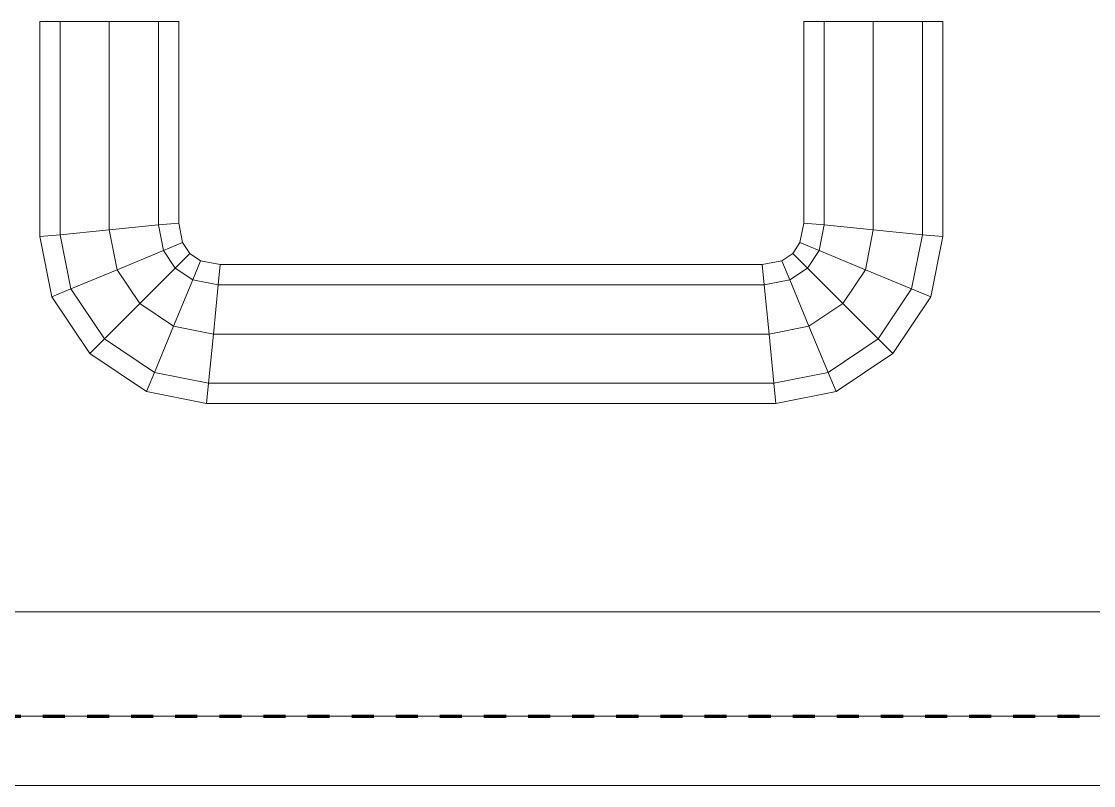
# Model space of a CAD drawing. Header units: millimetres. Extents: x -5300 to 98858, y -5196 to 93886.
# Drawn here: x 40449.4 to 40603.7, y 43005 to 43115 of the extents above; entities that cross this region are included whole.
import ezdxf

# ---------------------------------------------------------------- set-up
doc = ezdxf.new("R2010")
doc.units = ezdxf.units.MM
doc.linetypes.add('Штрих', pattern=[6.35, 3.175, -3.175])
doc.linetypes.add('Штрих_2_', pattern=[6.35, 3.175, -3.175])
for name, color, linetype, lineweight, true_color in [('_Разделитель помещений_', 4, 'Штрих', 70, 0x00ffff), ('Двери', 7, 'Continuous', 18, 0x7f7f7f), ('Стены', 7, 'Continuous', 18, 0x7f7f7f)]:
    doc.layers.add(name, color=color, linetype=linetype, lineweight=lineweight, true_color=true_color)

# ---------------------------------------------------------------- blocks, each defined once
blk = doc.blocks.new('СТВ_Перегородка_Кирпич 242319 - СТВ_Перегородка_Кирпич-249678-Подвал')
at = {"layer": 'Стены', "color": 254, "true_color": 0xd4d4d4}
for p, q in [((35750, 43030), (44750, 43030)), ((44750, 43030), (35750, 43030)), ((38620, 43030), (44750, 43030)), ((44750, 43030), (38620, 43030)), ((39250, 43030), (44750, 43030)), ((44735, 43030), (39265, 43030)), ((39910, 43030), (41610, 43030)), ((41610, 43030), (39910, 43030)), ((41610, 43030), (39910, 43030)), ((39910, 43030), (41610, 43030)), ((39910, 43030), (41610, 43030)), ((41610, 43030), (39910, 43030)), ((39910, 43030), (41610, 43030)), ((41610, 43030), (39910, 43030)), ((38620, 43015), (44750, 43015)), ((44750, 43015), (38620, 43015)), ((39265, 43015), (44735, 43015)), ((39910, 43015), (41610, 43015)), ((41610, 43015), (39910, 43015)), ((41610, 43015), (39910, 43015)), ((39910, 43015), (41610, 43015))]:
    blk.add_line(p, q, dxfattribs=at)
blk = doc.blocks.new('СТВ_Перегородка_Кирпич 242319 - СТВ_Перегородка_Кирпич 242319-249682-Подвал')
blk.add_blockref('СТВ_Перегородка_Кирпич 242319 - СТВ_Перегородка_Кирпич-249678-Подвал', (0, 0))
blk = doc.blocks.new('Д-29 242555 - Д-29-249701-Подвал')
at = {"layer": 'Двери', "color": 254, "true_color": 0xd4d4d4}
for p, q in [((40452, 43084.02), (40452, 43115)), ((40452, 43115), (40454.93, 43115)), ((40454.93, 43115), (40452, 43115)), ((40452, 43115), (40452, 43084.02)), ((40452, 43115), (40454.93, 43115)), ((40454.93, 43115), (40452, 43115)), ((40454.93, 43115), (40454.93, 43084.3)), ((40454.93, 43084.3), (40454.93, 43115)), ((40454.93, 43115), (40462, 43115)), ((40462, 43115), (40454.93, 43115)), ((40454.93, 43084.3), (40454.93, 43115)), ((40454.93, 43115), (40462, 43115)), ((40462, 43115), (40454.93, 43115)), ((40454.93, 43115), (40454.93, 43084.3)), ((40462, 43115), (40469.07, 43115)), ((40469.07, 43115), (40462, 43115)), ((40462, 43115), (40462, 43085)), ((40462, 43085), (40462, 43115)), ((40469.07, 43115), (40462, 43115)), ((40462, 43115), (40462, 43085)), ((40462, 43085), (40462, 43115)), ((40462, 43115), (40469.07, 43115)), ((40469.07, 43115), (40472, 43115)), ((40472, 43115), (40469.07, 43115)), ((40469.07, 43085.7), (40469.07, 43115)), ((40472, 43115), (40469.07, 43115)), ((40469.07, 43115), (40469.07, 43085.7)), ((40469.07, 43085.7), (40469.07, 43115)), ((40469.07, 43115), (40472, 43115)), ((40469.07, 43115), (40469.07, 43085.7)), ((40472, 43085.98), (40472, 43115)), ((40472, 43115), (40472, 43085.98)), ((40562, 43085.98), (40562, 43115)), ((40562, 43115), (40564.93, 43115)), ((40562, 43115), (40562, 43085.98)), ((40564.93, 43115), (40562, 43115)), ((40564.93, 43085.7), (40564.93, 43115)), ((40564.93, 43115), (40572, 43115)), ((40564.93, 43115), (40564.93, 43085.7)), ((40572, 43115), (40564.93, 43115)), ((40564.93, 43115), (40564.93, 43085.7)), ((40564.93, 43085.7), (40564.93, 43115)), ((40572, 43085), (40572, 43115)), ((40572, 43115), (40579.07, 43115)), ((40572, 43115), (40572, 43085)), ((40579.07, 43115), (40572, 43115)), ((40572, 43115), (40572, 43085)), ((40572, 43085), (40572, 43115)), ((40579.07, 43084.3), (40579.07, 43115)), ((40579.07, 43115), (40582, 43115)), ((40579.07, 43115), (40579.07, 43084.3)), ((40582, 43115), (40579.07, 43115)), ((40579.07, 43115), (40579.07, 43084.3)), ((40579.07, 43084.3), (40579.07, 43115)), ((40582, 43115), (40582, 43084.02)), ((40582, 43084.02), (40582, 43115)), ((40462, 43085), (40469.07, 43085.7)), ((40469.07, 43085.7), (40462, 43085)), ((40462, 43085), (40469.07, 43085.7)), ((40469.07, 43085.7), (40462, 43085)), ((40469.07, 43085.7), (40472, 43085.98)), ((40472, 43085.98), (40469.07, 43085.7)), ((40469.07, 43085.7), (40472, 43085.98)), ((40472, 43085.98), (40469.07, 43085.7)), ((40469.07, 43085.7), (40469.8, 43082.02)), ((40469.8, 43082.02), (40469.07, 43085.7)), ((40469.8, 43082.02), (40469.07, 43085.7)), ((40469.07, 43085.7), (40469.8, 43082.02)), ((40472, 43085.98), (40472.56, 43083.16)), ((40472.56, 43083.16), (40472, 43085.98)), ((40561.44, 43083.16), (40562, 43085.98)), ((40562, 43085.98), (40561.44, 43083.16)), ((40564.93, 43085.7), (40562, 43085.98)), ((40562, 43085.98), (40564.93, 43085.7)), ((40562, 43085.98), (40564.93, 43085.7)), ((40564.93, 43085.7), (40562, 43085.98)), ((40564.2, 43082.02), (40564.93, 43085.7)), ((40564.93, 43085.7), (40564.2, 43082.02)), ((40564.93, 43085.7), (40564.2, 43082.02)), ((40564.2, 43082.02), (40564.93, 43085.7)), ((40572, 43085), (40564.93, 43085.7)), ((40564.93, 43085.7), (40572, 43085)), ((40564.93, 43085.7), (40572, 43085)), ((40572, 43085), (40564.93, 43085.7)), ((40452, 43084.02), (40454.93, 43084.3)), ((40454.93, 43084.3), (40452, 43084.02)), ((40454.93, 43084.3), (40452, 43084.02)), ((40452, 43084.02), (40454.93, 43084.3)), ((40453.72, 43075.36), (40452, 43084.02)), ((40452, 43084.02), (40453.72, 43075.36)), ((40454.93, 43084.3), (40462, 43085)), ((40462, 43085), (40454.93, 43084.3)), ((40462, 43085), (40454.93, 43084.3)), ((40454.93, 43084.3), (40462, 43085)), ((40454.93, 43084.3), (40456.48, 43076.5)), ((40456.48, 43076.5), (40454.93, 43084.3)), ((40456.48, 43076.5), (40454.93, 43084.3)), ((40454.93, 43084.3), (40456.48, 43076.5)), ((40462, 43085), (40463.14, 43079.26)), ((40463.14, 43079.26), (40462, 43085)), ((40463.14, 43079.26), (40462, 43085)), ((40462, 43085), (40463.14, 43079.26)), ((40570.86, 43079.26), (40572, 43085)), ((40572, 43085), (40570.86, 43079.26)), ((40572, 43085), (40570.86, 43079.26)), ((40570.86, 43079.26), (40572, 43085)), ((40579.07, 43084.3), (40572, 43085)), ((40572, 43085), (40579.07, 43084.3)), ((40572, 43085), (40579.07, 43084.3)), ((40579.07, 43084.3), (40572, 43085)), ((40577.52, 43076.5), (40579.07, 43084.3)), ((40579.07, 43084.3), (40577.52, 43076.5)), ((40579.07, 43084.3), (40577.52, 43076.5)), ((40577.52, 43076.5), (40579.07, 43084.3)), ((40582, 43084.02), (40579.07, 43084.3)), ((40579.07, 43084.3), (40582, 43084.02)), ((40579.07, 43084.3), (40582, 43084.02)), ((40582, 43084.02), (40579.07, 43084.3)), ((40582, 43084.02), (40580.28, 43075.36)), ((40580.28, 43075.36), (40582, 43084.02)), ((40469.8, 43082.02), (40472.56, 43083.16)), ((40472.56, 43083.16), (40469.8, 43082.02)), ((40472.56, 43083.16), (40469.8, 43082.02)), ((40469.8, 43082.02), (40472.56, 43083.16)), ((40472.56, 43083.16), (40473.6, 43081.6)), ((40473.6, 43081.6), (40472.56, 43083.16)), ((40560.4, 43081.6), (40561.44, 43083.16)), ((40561.44, 43083.16), (40560.4, 43081.6)), ((40564.2, 43082.02), (40561.44, 43083.16)), ((40561.44, 43083.16), (40564.2, 43082.02)), ((40561.44, 43083.16), (40564.2, 43082.02)), ((40564.2, 43082.02), (40561.44, 43083.16)), ((40463.14, 43079.26), (40469.8, 43082.02)), ((40469.8, 43082.02), (40463.14, 43079.26)), ((40469.8, 43082.02), (40463.14, 43079.26)), ((40463.14, 43079.26), (40469.8, 43082.02)), ((40469.8, 43082.02), (40471.49, 43079.49)), ((40471.49, 43079.49), (40469.8, 43082.02)), ((40471.49, 43079.49), (40469.8, 43082.02)), ((40469.8, 43082.02), (40471.49, 43079.49)), ((40471.49, 43079.49), (40473.6, 43081.6)), ((40473.6, 43081.6), (40471.49, 43079.49)), ((40473.6, 43081.6), (40471.49, 43079.49)), ((40471.49, 43079.49), (40473.6, 43081.6)), ((40473.6, 43081.6), (40475.16, 43080.56)), ((40475.16, 43080.56), (40473.6, 43081.6)), ((40558.84, 43080.56), (40560.4, 43081.6)), ((40560.4, 43081.6), (40558.84, 43080.56)), ((40562.51, 43079.49), (40560.4, 43081.6)), ((40560.4, 43081.6), (40562.51, 43079.49)), ((40560.4, 43081.6), (40562.51, 43079.49)), ((40562.51, 43079.49), (40560.4, 43081.6)), ((40562.51, 43079.49), (40564.2, 43082.02)), ((40564.2, 43082.02), (40562.51, 43079.49)), ((40564.2, 43082.02), (40562.51, 43079.49)), ((40562.51, 43079.49), (40564.2, 43082.02)), ((40570.86, 43079.26), (40564.2, 43082.02)), ((40564.2, 43082.02), (40570.86, 43079.26)), ((40564.2, 43082.02), (40570.86, 43079.26)), ((40570.86, 43079.26), (40564.2, 43082.02)), ((40456.48, 43076.5), (40463.14, 43079.26)), ((40463.14, 43079.26), (40456.48, 43076.5)), ((40463.14, 43079.26), (40456.48, 43076.5)), ((40456.48, 43076.5), (40463.14, 43079.26)), ((40463.14, 43079.26), (40466.39, 43074.39)), ((40466.39, 43074.39), (40463.14, 43079.26)), ((40466.39, 43074.39), (40463.14, 43079.26)), ((40463.14, 43079.26), (40466.39, 43074.39)), ((40466.39, 43074.39), (40471.49, 43079.49)), ((40471.49, 43079.49), (40466.39, 43074.39)), ((40471.49, 43079.49), (40466.39, 43074.39)), ((40466.39, 43074.39), (40471.49, 43079.49)), ((40471.49, 43079.49), (40474.02, 43077.8)), ((40474.02, 43077.8), (40471.49, 43079.49)), ((40474.02, 43077.8), (40471.49, 43079.49)), ((40471.49, 43079.49), (40474.02, 43077.8)), ((40474.02, 43077.8), (40475.16, 43080.56)), ((40475.16, 43080.56), (40474.02, 43077.8)), ((40475.16, 43080.56), (40474.02, 43077.8)), ((40474.02, 43077.8), (40475.16, 43080.56)), ((40475.16, 43080.56), (40477.98, 43080)), ((40477.98, 43080), (40475.16, 43080.56)), ((40477.7, 43077.07), (40477.98, 43080)), ((40477.98, 43080), (40477.7, 43077.07)), ((40477.98, 43080), (40477.7, 43077.07)), ((40477.7, 43077.07), (40477.98, 43080)), ((40477.98, 43080), (40556.02, 43080)), ((40556.02, 43080), (40477.98, 43080)), ((40556.02, 43080), (40558.84, 43080.56)), ((40558.84, 43080.56), (40556.02, 43080)), ((40556.3, 43077.07), (40556.02, 43080)), ((40556.02, 43080), (40556.3, 43077.07)), ((40556.02, 43080), (40556.3, 43077.07)), ((40556.3, 43077.07), (40556.02, 43080)), ((40559.98, 43077.8), (40558.84, 43080.56)), ((40558.84, 43080.56), (40559.98, 43077.8)), ((40558.84, 43080.56), (40559.98, 43077.8)), ((40559.98, 43077.8), (40558.84, 43080.56)), ((40559.98, 43077.8), (40562.51, 43079.49)), ((40562.51, 43079.49), (40559.98, 43077.8)), ((40562.51, 43079.49), (40559.98, 43077.8)), ((40559.98, 43077.8), (40562.51, 43079.49)), ((40567.61, 43074.39), (40562.51, 43079.49)), ((40562.51, 43079.49), (40567.61, 43074.39)), ((40562.51, 43079.49), (40567.61, 43074.39)), ((40567.61, 43074.39), (40562.51, 43079.49)), ((40567.61, 43074.39), (40570.86, 43079.26)), ((40570.86, 43079.26), (40567.61, 43074.39)), ((40570.86, 43079.26), (40567.61, 43074.39)), ((40567.61, 43074.39), (40570.86, 43079.26)), ((40577.52, 43076.5), (40570.86, 43079.26)), ((40570.86, 43079.26), (40577.52, 43076.5)), ((40570.86, 43079.26), (40577.52, 43076.5)), ((40577.52, 43076.5), (40570.86, 43079.26)), ((40471.26, 43071.14), (40474.02, 43077.8)), ((40474.02, 43077.8), (40471.26, 43071.14)), ((40474.02, 43077.8), (40471.26, 43071.14)), ((40471.26, 43071.14), (40474.02, 43077.8)), ((40474.02, 43077.8), (40477.7, 43077.07)), ((40477.7, 43077.07), (40474.02, 43077.8)), ((40477.7, 43077.07), (40474.02, 43077.8)), ((40474.02, 43077.8), (40477.7, 43077.07)), ((40556.3, 43077.07), (40559.98, 43077.8)), ((40559.98, 43077.8), (40556.3, 43077.07)), ((40559.98, 43077.8), (40556.3, 43077.07)), ((40556.3, 43077.07), (40559.98, 43077.8)), ((40562.74, 43071.14), (40559.98, 43077.8)), ((40559.98, 43077.8), (40562.74, 43071.14)), ((40559.98, 43077.8), (40562.74, 43071.14)), ((40562.74, 43071.14), (40559.98, 43077.8)), ((40453.72, 43075.36), (40456.48, 43076.5)), ((40456.48, 43076.5), (40453.72, 43075.36)), ((40456.48, 43076.5), (40453.72, 43075.36)), ((40453.72, 43075.36), (40456.48, 43076.5)), ((40456.48, 43076.5), (40461.3, 43069.3)), ((40461.3, 43069.3), (40456.48, 43076.5)), ((40461.3, 43069.3), (40456.48, 43076.5)), ((40456.48, 43076.5), (40461.3, 43069.3)), ((40477, 43070), (40477.7, 43077.07)), ((40477.7, 43077.07), (40477, 43070)), ((40477.7, 43077.07), (40477, 43070)), ((40477, 43070), (40477.7, 43077.07)), ((40477.7, 43077.07), (40556.3, 43077.07)), ((40556.3, 43077.07), (40477.7, 43077.07)), ((40556.3, 43077.07), (40477.7, 43077.07)), ((40477.7, 43077.07), (40556.3, 43077.07)), ((40557, 43070), (40556.3, 43077.07)), ((40556.3, 43077.07), (40557, 43070)), ((40556.3, 43077.07), (40557, 43070)), ((40557, 43070), (40556.3, 43077.07)), ((40572.7, 43069.3), (40577.52, 43076.5)), ((40577.52, 43076.5), (40572.7, 43069.3)), ((40577.52, 43076.5), (40572.7, 43069.3)), ((40572.7, 43069.3), (40577.52, 43076.5)), ((40580.28, 43075.36), (40577.52, 43076.5)), ((40577.52, 43076.5), (40580.28, 43075.36)), ((40577.52, 43076.5), (40580.28, 43075.36)), ((40580.28, 43075.36), (40577.52, 43076.5)), ((40459.18, 43067.18), (40453.72, 43075.36)), ((40453.72, 43075.36), (40459.18, 43067.18)), ((40580.28, 43075.36), (40574.82, 43067.18)), ((40574.82, 43067.18), (40580.28, 43075.36)), ((40461.3, 43069.3), (40466.39, 43074.39)), ((40466.39, 43074.39), (40461.3, 43069.3)), ((40466.39, 43074.39), (40461.3, 43069.3)), ((40461.3, 43069.3), (40466.39, 43074.39)), ((40466.39, 43074.39), (40471.26, 43071.14)), ((40471.26, 43071.14), (40466.39, 43074.39)), ((40471.26, 43071.14), (40466.39, 43074.39)), ((40466.39, 43074.39), (40471.26, 43071.14)), ((40562.74, 43071.14), (40567.61, 43074.39)), ((40567.61, 43074.39), (40562.74, 43071.14)), ((40567.61, 43074.39), (40562.74, 43071.14)), ((40562.74, 43071.14), (40567.61, 43074.39)), ((40572.7, 43069.3), (40567.61, 43074.39)), ((40567.61, 43074.39), (40572.7, 43069.3)), ((40567.61, 43074.39), (40572.7, 43069.3)), ((40572.7, 43069.3), (40567.61, 43074.39)), ((40468.5, 43064.48), (40471.26, 43071.14)), ((40471.26, 43071.14), (40468.5, 43064.48)), ((40471.26, 43071.14), (40468.5, 43064.48)), ((40468.5, 43064.48), (40471.26, 43071.14)), ((40471.26, 43071.14), (40477, 43070)), ((40477, 43070), (40471.26, 43071.14)), ((40477, 43070), (40471.26, 43071.14)), ((40471.26, 43071.14), (40477, 43070)), ((40476.3, 43062.93), (40477, 43070)), ((40477, 43070), (40476.3, 43062.93)), ((40477, 43070), (40476.3, 43062.93)), ((40476.3, 43062.93), (40477, 43070)), ((40477, 43070), (40557, 43070)), ((40557, 43070), (40477, 43070)), ((40557, 43070), (40477, 43070)), ((40477, 43070), (40557, 43070)), ((40557, 43070), (40562.74, 43071.14)), ((40562.74, 43071.14), (40557, 43070)), ((40562.74, 43071.14), (40557, 43070)), ((40557, 43070), (40562.74, 43071.14)), ((40557.7, 43062.93), (40557, 43070)), ((40557, 43070), (40557.7, 43062.93)), ((40557, 43070), (40557.7, 43062.93)), ((40557.7, 43062.93), (40557, 43070)), ((40565.5, 43064.48), (40562.74, 43071.14)), ((40562.74, 43071.14), (40565.5, 43064.48)), ((40562.74, 43071.14), (40565.5, 43064.48)), ((40565.5, 43064.48), (40562.74, 43071.14)), ((40459.18, 43067.18), (40461.3, 43069.3)), ((40461.3, 43069.3), (40459.18, 43067.18)), ((40461.3, 43069.3), (40459.18, 43067.18)), ((40459.18, 43067.18), (40461.3, 43069.3)), ((40461.3, 43069.3), (40468.5, 43064.48)), ((40468.5, 43064.48), (40461.3, 43069.3)), ((40468.5, 43064.48), (40461.3, 43069.3)), ((40461.3, 43069.3), (40468.5, 43064.48)), ((40565.5, 43064.48), (40572.7, 43069.3)), ((40572.7, 43069.3), (40565.5, 43064.48)), ((40572.7, 43069.3), (40565.5, 43064.48)), ((40565.5, 43064.48), (40572.7, 43069.3)), ((40574.82, 43067.18), (40572.7, 43069.3)), ((40572.7, 43069.3), (40574.82, 43067.18)), ((40572.7, 43069.3), (40574.82, 43067.18)), ((40574.82, 43067.18), (40572.7, 43069.3)), ((40467.36, 43061.72), (40459.18, 43067.18)), ((40459.18, 43067.18), (40467.36, 43061.72)), ((40574.82, 43067.18), (40566.64, 43061.72)), ((40566.64, 43061.72), (40574.82, 43067.18)), ((40467.36, 43061.72), (40468.5, 43064.48)), ((40468.5, 43064.48), (40467.36, 43061.72)), ((40468.5, 43064.48), (40467.36, 43061.72)), ((40467.36, 43061.72), (40468.5, 43064.48)), ((40468.5, 43064.48), (40476.3, 43062.93)), ((40476.3, 43062.93), (40468.5, 43064.48)), ((40476.3, 43062.93), (40468.5, 43064.48)), ((40468.5, 43064.48), (40476.3, 43062.93)), ((40557.7, 43062.93), (40565.5, 43064.48)), ((40565.5, 43064.48), (40557.7, 43062.93)), ((40565.5, 43064.48), (40557.7, 43062.93)), ((40557.7, 43062.93), (40565.5, 43064.48)), ((40566.64, 43061.72), (40565.5, 43064.48)), ((40565.5, 43064.48), (40566.64, 43061.72)), ((40565.5, 43064.48), (40566.64, 43061.72)), ((40566.64, 43061.72), (40565.5, 43064.48)), ((40476.02, 43060), (40476.3, 43062.93)), ((40476.3, 43062.93), (40476.02, 43060)), ((40476.3, 43062.93), (40476.02, 43060)), ((40476.02, 43060), (40476.3, 43062.93)), ((40476.3, 43062.93), (40557.7, 43062.93)), ((40557.7, 43062.93), (40476.3, 43062.93)), ((40557.7, 43062.93), (40476.3, 43062.93)), ((40476.3, 43062.93), (40557.7, 43062.93)), ((40557.98, 43060), (40557.7, 43062.93)), ((40557.7, 43062.93), (40557.98, 43060)), ((40557.7, 43062.93), (40557.98, 43060)), ((40557.98, 43060), (40557.7, 43062.93)), ((40476.02, 43060), (40467.36, 43061.72)), ((40467.36, 43061.72), (40476.02, 43060)), ((40566.64, 43061.72), (40557.98, 43060)), ((40557.98, 43060), (40566.64, 43061.72)), ((40557.98, 43060), (40476.02, 43060)), ((40476.02, 43060), (40557.98, 43060)), ((41610, 43015), (39910, 43015)), ((39910, 43015), (41610, 43015)), ((39910, 43015), (41610, 43015)), ((41610, 43015), (39910, 43015)), ((41510, 43015), (40010, 43015)), ((40010, 43015), (41510, 43015)), ((41510, 43015), (40010, 43015)), ((40010, 43015), (41510, 43015)), ((39910, 43005), (41610, 43005)), ((41610, 43005), (39910, 43005)), ((41510, 43005), (40010, 43005)), ((40010, 43005), (41510, 43005))]:
    blk.add_line(p, q, dxfattribs=at)
blk = doc.blocks.new('Д-29 242555 - Д-29 242555-249705-Подвал')
blk.add_blockref('Д-29 242555 - Д-29-249701-Подвал', (0, 0))

msp = doc.modelspace()

# ---------------------------------------------------------------- linework, layer by layer
at = {"layer": '_Разделитель помещений_', "color": 131, "linetype": 'Штрих_2_', "true_color": 0xaaffff}
msp.add_line((39265, 43015), (44735, 43015), dxfattribs=at)

# ---------------------------------------------------------------- block references
at = {"layer": 'Двери', "color": 254, "true_color": 0xd4d4d4}
msp.add_blockref('Д-29 242555 - Д-29 242555-249705-Подвал', (0, 0), dxfattribs=at)
at = {"layer": 'Стены', "color": 254, "true_color": 0xd4d4d4}
msp.add_blockref('СТВ_Перегородка_Кирпич 242319 - СТВ_Перегородка_Кирпич 242319-249682-Подвал', (0, 0), dxfattribs=at)

doc.saveas('drawing.dxf')
